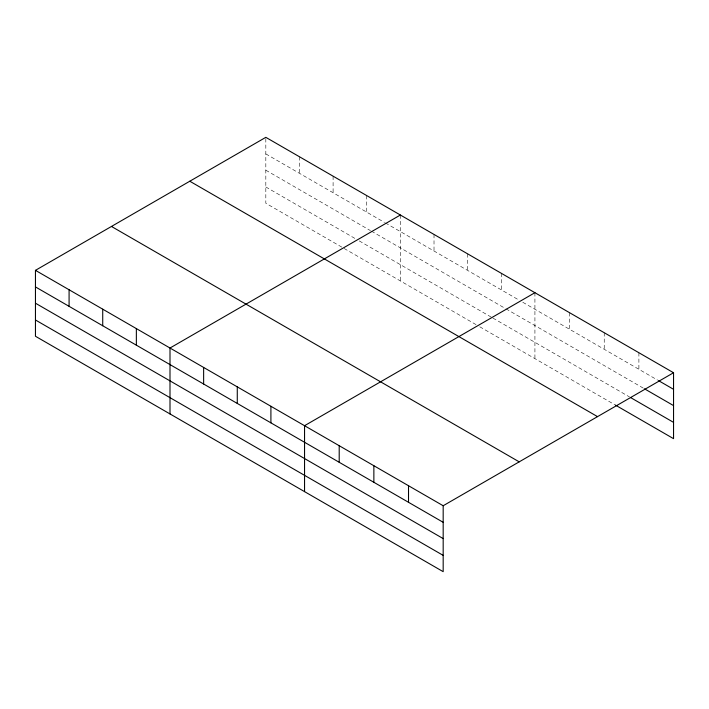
<?xml version="1.0" encoding="UTF-8"?>
<svg xmlns="http://www.w3.org/2000/svg" width="709" height="709" viewBox="0 0 709 709"><rect width="100%" height="100%" fill="white"/><g stroke="black" fill="none" stroke-linecap="round" stroke-linejoin="round"><path stroke-width="0.53" stroke-dasharray="3.54 2.66" d="M476.058 324.633L265.822 203.261L265.822 137.333M265.822 153.906L384.491 222.413M385.421 222.954L518.102 299.561M522.772 302.256L657.624 380.113M265.822 170.195L370.47 230.611M371.41 231.152L505.021 308.291M505.96 308.832L643.577 388.284M265.822 186.972L355.528 238.765M359.259 240.918L491.94 317.517M492.879 318.057L629.53 396.951M479.798 326.796L615.474 405.131M638.898 352.728L638.898 369.292M604.236 332.716L604.236 349.289M569.584 312.704L569.584 329.277M534.923 292.702L534.923 358.621M501.29 273.275L501.29 289.848M467.648 253.857L467.648 270.43M434.014 234.44L434.014 251.004M400.372 215.022L400.372 280.941M366.739 195.595L366.739 212.168M333.097 176.178L333.097 192.751M299.464 156.76L299.464 173.324"/><path stroke-width="1.06" d="M35.45 270.342L443.178 505.739L443.178 571.667L35.45 336.261L35.45 270.342L265.822 137.333L673.55 372.739L673.55 438.658L615.474 405.131M400.372 215.022L170 348.022L170 413.95M534.923 292.702L304.551 425.701L304.551 491.629M443.178 505.739L673.55 372.739M658.564 380.653L673.55 389.303M644.516 388.824L673.55 405.592M630.461 397.492L673.55 422.369M189.799 181.229L597.527 416.626M111.473 226.455L519.201 461.851M35.45 286.915L443.178 522.311M35.45 303.195L443.178 538.592M35.45 319.981L443.178 555.377M408.517 485.736L408.517 502.3M373.865 465.724L373.865 482.288M339.203 445.713L339.203 462.286M270.909 406.284L270.909 422.856M237.276 386.866L237.276 403.43M203.634 367.448L203.634 384.012M136.358 328.604L136.358 345.168M102.725 309.186L102.725 325.75M69.083 289.759L69.083 306.332"/></g></svg>
